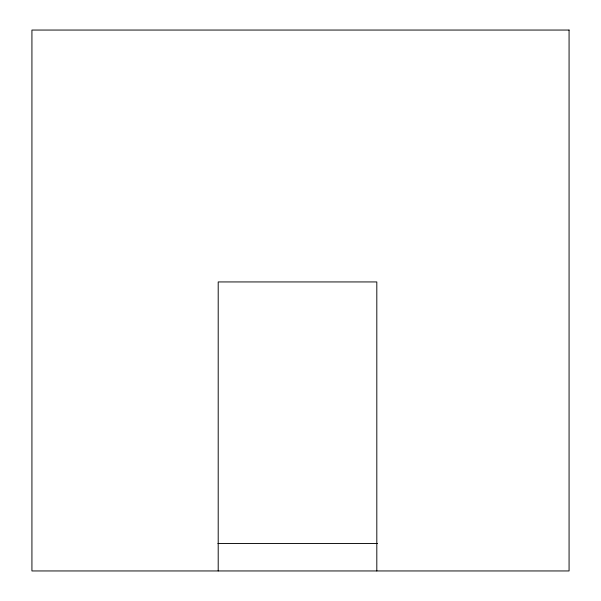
<?xml version="1.0" encoding="UTF-8"?>
<svg xmlns="http://www.w3.org/2000/svg" width="601" height="601" viewBox="0 0 601 601"><rect width="100%" height="100%" fill="white"/><g stroke="black" fill="none" stroke-linecap="round" stroke-linejoin="round"><path stroke-width="0.9" d="M217.908 543.462L377.458 543.462M376.812 570.95L376.812 281.937L218.201 281.937L218.201 570.95M569.072 30.05L31.928 30.05L31.928 570.95L569.072 570.95L569.072 30.05"/></g></svg>
